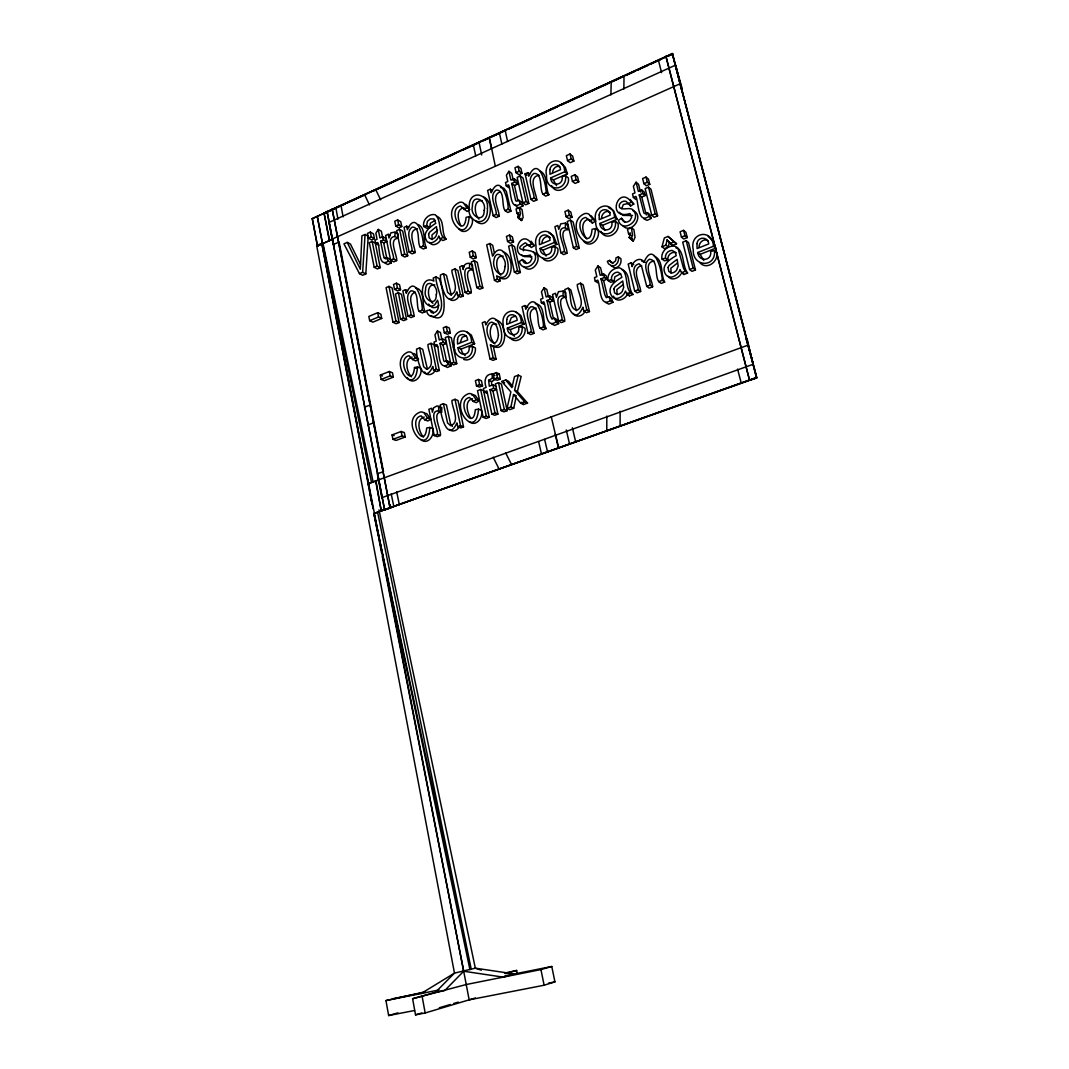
<?xml version="1.0" encoding="UTF-8"?>
<svg xmlns="http://www.w3.org/2000/svg" width="1069" height="1069" viewBox="0 0 1069 1069"><rect width="100%" height="100%" fill="white"/><g stroke="black" fill="none" stroke-linecap="round" stroke-linejoin="round"><path stroke-width="1.5" d="M697.83 252.471C698.351 261.905 712.168 261.491 710.644 251.469L714.493 250.614C716.11 268.292 692.204 267.13 693.273 249.638C689.144 232.601 712.368 227.764 713.477 246.258L715.722 248.168L700.128 254.355L697.83 252.471L713.477 246.258M429.685 227.51L426.678 228.218L423.645 226.414C422.482 220 428.682 213.279 435.163 214.722C441.457 220.147 438.37 230.837 443.101 237.425L446.094 239.202L442.954 240.552L439.974 238.775L438.718 235.942C437.568 241.447 428.348 246.511 425.89 239.322C422.696 231.666 430.486 226.882 435.778 223.274L433.947 218.891L430.246 218.958L427.373 221.363L426.665 225.706L429.685 227.51L430.393 223.18L435.297 220.281M606.831 416.082L606.764 430.927M610.907 94.914L611.201 81.966M620.14 411.298L620.087 426.197M623.868 89.034L624.015 75.939L499.383 132.984L501.882 144.074M599.909 223.448C600.31 232.601 613.392 231.853 611.896 222.365L615.503 221.497C617.04 238.307 594.511 237.772 595.674 220.748C591.812 204.673 613.633 199.302 614.595 217.314L617.12 219.265L602.475 225.372L599.909 223.448L614.595 217.314M334.089 245.122L333.541 243.211M540.072 248.422C540.339 257.415 553.074 256.787 551.617 247.46L555.092 246.632C556.535 263.188 534.7 262.44 536.01 245.736C532.309 229.942 553.475 224.744 554.236 242.503L556.936 244.333L542.811 250.213L540.072 248.422L554.236 242.503M550.615 177.922C551.003 186.915 563.644 185.806 562.16 176.679L565.635 175.784C567.158 191.966 545.404 192.139 546.54 175.356C542.838 159.949 563.844 153.989 564.779 171.721L567.439 173.793L553.314 179.966L550.615 177.922L564.779 171.721M507.361 328.13C507.468 337.069 520.162 336.962 518.746 327.475L522.166 326.74C523.516 343.577 501.869 341.813 503.365 325.323C499.757 309.235 520.817 304.892 521.338 322.584L524.157 324.121L510.22 329.64L507.361 328.13L521.338 322.584M471.643 342.321L458.093 347.706C458.093 356.512 470.494 356.485 469.117 347.131L472.431 346.436C473.701 363.059 452.628 361.135 454.231 344.913C450.744 329.052 471.269 324.842 471.643 342.321L474.596 343.764L471.349 335.078L466.739 331.938M567.986 229.608L565.314 227.71L565.474 223.14L560.771 223.809L558.726 229.407L557.804 225.465L554.905 226.681L560.944 252.832L563.63 254.622L566.877 253.286C568.267 249.077 556.521 229.461 567.986 229.608L568.147 225.038L565.474 223.14M565.715 297.382L563.029 295.739L563.189 291.102L558.459 291.677L556.401 297.302L555.479 293.28L552.566 294.456L558.633 321.047L561.332 322.611L564.592 321.328C566.089 317.199 554.13 297.048 565.715 297.382L565.889 292.772L563.189 291.102M667.938 260.088L665.546 258.244C664.758 254.155 667.911 250.507 672.013 250.4L675.1 252.177L676.236 255.705C669.635 259.273 660.214 265.874 665.68 274.452C669.822 280.532 678.387 275.134 680.031 269.588L681.594 272.689L683.933 274.492L687.594 273.049C681.675 265.139 685.122 251.362 675.287 246.364C668.152 244.654 660.442 251.562 662.005 258.992L664.397 260.823L667.938 260.088C667.163 255.999 670.29 252.378 674.379 252.271L676.33 252.778M620.341 273.878L614.795 276.911L614.074 281.548L611.521 279.824C610.787 275.829 613.78 272.221 617.802 272.114L620.782 273.905L621.864 277.379C615.37 280.893 606.337 287.401 611.575 295.806C615.53 301.832 623.922 296.514 625.472 291.102L626.955 294.175L629.467 295.872L633.022 294.469C627.009 287.695 631.472 272.996 621.931 269.588M472.378 269.709L472.565 265.259C468.73 260.97 462.65 264.11 463.238 269.575L462.409 265.713L459.67 266.876L465.122 292.438L468.062 294.055L471.135 292.786C472.645 288.75 461.461 269.602 472.378 269.709C458.441 261.09 468.008 288.149 468.195 291.169L471.135 292.786M469.451 268.012L469.638 263.562M441.631 412.126L438.584 410.924L438.798 406.407L436.994 405.926L433.6 407.797L432.424 412.206L431.609 408.238L428.883 409.28L434.214 435.551L437.288 436.66L440.321 435.524C442.072 431.689 430.647 411.645 441.631 412.126L441.831 407.61L438.798 406.407M397.975 238.227L394.875 236.476L395.089 232.16L390.907 232.775L388.996 238.053L388.234 234.325L385.628 235.474L390.613 260.168L393.726 261.838L396.639 260.582C397.508 255.758 387.994 239.015 397.975 238.227L398.189 233.924L395.089 232.16M359.478 273.664L362.632 272.288L365.063 234.458L368.217 236.196L365.812 273.905L362.658 275.267L359.478 273.664L343.951 243.852L347.238 242.382L350.445 244.079L360.494 264.404M491.673 385.081L491.566 381.593L495.308 379.495L492.395 378.172L488.653 380.283L489.281 386.23L492.903 384.84L495.802 386.15M699.073 247.033C698.765 242.436 704.324 237.572 708.333 241.18M601.553 218.317C601.299 214.027 606.43 209.136 610.265 212.597M541.956 243.264C541.702 239.122 546.673 234.245 550.375 237.706M552.446 173.098C552.419 169.463 555.88 164.96 559.782 166.657M509.405 322.638L511.343 317.6L515.552 316.063M460.311 342.214L462.209 337.256L466.298 335.76M661.965 246.765L665.934 245.162L667.029 239.95L672.615 245.322L676.543 243.745L668.045 236.449L664.343 237.946L661.965 246.765L664.37 248.649L668.325 247.059L669.408 241.848M512.813 386.43L508.577 381.286L505.717 379.949L501.749 381.473L510.875 391.882L507.027 408.411L510.888 406.968L513.534 394.514L516.38 395.797M507.027 408.411L509.886 409.641L513.748 408.198L516.06 397.347M527.538 403.066L524.705 401.81L514.563 390.225L518.318 375.139L521.151 376.488L517.409 391.521L527.538 403.066L523.596 404.536L520.763 403.28L513.534 394.514M627.997 292.799C626.514 298.973 616.319 303.783 613.459 296.153M459.055 295.752C457.839 299.547 452.575 302.22 449.394 299.079M435.11 370.115C433.894 374.604 426.945 376.702 424.674 371.972M459.189 426.437C457.96 430.339 452.468 432.731 449.408 429.404M584.81 311.279C583.38 316.036 576.004 318.281 573.345 313.431M382.782 238.307L381.352 231.185L378.226 229.421L375.86 233.189L377.076 239.256L374.965 240.191L375.62 243.425L378.76 245.135M517.73 217.328L518.652 212.744L517.035 213.439L516.046 209.016L519.28 207.613L522.06 209.537L523.142 217.395L521.659 220.548L517.73 217.328L521.659 220.548M513.387 180.674L511.73 173.338L508.924 171.294L506.399 175.236L507.802 181.503L505.517 182.505L506.265 185.846L509.085 187.837M520.509 219.212L521.111 218.29M441.978 339.929L440.428 332.459L437.408 331.002L434.949 334.824L436.259 341.198L434.041 342.093L434.749 345.487L437.782 346.904M518.866 218.664L520.483 213.747L519.28 207.613M548.557 297.129L546.82 289.472L544.081 287.802L541.475 291.784L542.958 298.318L540.593 299.267L541.382 302.741L544.134 304.358M640.451 191.979L638.54 184.309L636.082 182.211L633.382 186.327L634.999 192.888L632.514 193.93L633.382 197.431L635.855 199.462M602.408 275.495L600.564 267.744L597.972 265.967L595.299 270.029L596.876 276.644L594.431 277.619L595.259 281.147L597.865 282.871M629.213 237.532L630.376 232.989L628.559 233.723L627.49 229.327L631.418 227.71L633.904 229.635L635.039 237.385L633.236 241.113L629.213 237.532L633.236 241.113M630.75 239.229L632.554 235.487L631.418 227.71M631.712 239.416L632.354 238.494M440.441 240.137C438.584 243.959 432.103 247.006 429.484 242.316M680.953 274.011C678.588 278.354 671.252 281.307 668.072 276.243M421.079 993.555L454.472 973.124L316.665 245.576L321.756 243.291L463.692 971.24L444.784 990.509L435.364 992.393L454.472 973.124L475.331 968.18L514.403 973.966L503.165 977.133L463.692 971.24L382.221 556.054M438.851 305.2L437.702 306.349A7.189 5.933 -65.2 0 1 432.905 307.538L431.355 306.897M437.622 230.142L431.97 234.953L432.197 239.603M464.12 209.564L466.939 207.627L469.866 209.511L467.046 211.448L460.418 205.983C446.374 209.27 463.866 240.953 466.084 217.368L469.197 216.593L472.11 218.464C474.596 226.027 464.948 236.583 458.641 228.672M623.174 284.554L616.826 289.605L617.174 294.616M677.372 263.068L670.824 268.239L671.198 273.317M526.148 263.402L525.133 261.304L522.34 259.553L519.36 261.544C522.647 274.118 540.353 262.934 534.326 253.193C531.333 247.955 509.833 252.351 525.307 242.783L531.427 247.527L534.393 245.643L531.079 241.18M589.821 221.176L592.867 219.158L595.46 221.096L592.413 223.1L585.732 217.408C570.458 220.775 589.968 254.088 592.052 229.341L595.446 228.552L598.039 230.463C600.805 238.721 590.155 249.331 583.474 241.073M625.151 222.365L621.543 218.276L618.39 220.348C622.038 233.149 640.598 221.711 634.238 211.555C631.472 205.529 623.401 211.261 619.566 207.466C617.802 203.778 622.626 200.117 626.046 201.333L630.616 205.983L633.77 204.019L630.189 199.489M412.621 359.545L415.387 357.741L418.473 359.104L415.707 360.908L412.621 359.545L409.013 355.736C395.223 358.569 412.18 391.094 414.505 367.536L417.551 366.921L420.638 368.257C423.204 375.86 413.342 386.27 407.409 377.878M528.661 245.723L531.64 243.826L534.393 245.643M424.794 419.836L427.6 418.046L430.673 419.208L427.881 420.986L424.794 419.836L421.133 415.881C407.142 418.554 424.38 451.826 426.718 427.988L429.805 427.44L432.878 428.562C434.856 435.324 427.747 445.466 420.825 439.64M473.3 401.45L476.186 399.632L479.139 400.875L476.253 402.692L473.3 401.45L469.505 397.468C455.087 400.234 473.046 433.934 475.317 409.708L478.511 409.133L481.464 410.336C483.522 417.298 476.146 427.493 469.077 421.64M628.131 203.979L631.285 202.001L633.77 204.019M385.04 263.108L387.793 264.564L391.334 262.827L388.207 261.157C377.865 268.279 380.297 246.538 377.731 242.489L375.62 243.425M515.458 204.553L516.942 207.172L519.187 207.747L523.035 205.876L520.256 203.938C509.419 211.649 511.209 189.28 508.563 184.83L506.265 185.846M643.819 218.824L647.133 220.348L651.302 218.397L648.87 216.419C637.351 224.503 638.727 201.279 635.855 196.375L633.382 197.431M444.504 365.865L447.417 367.482L451.145 365.798L448.125 364.449C437.168 371.451 439.813 348.922 436.967 344.592L434.749 345.487M391.334 262.827L390.172 259.313L387.045 257.629L384.76 258.471L383.477 255.638L380.591 241.233L383.49 239.95L386.617 241.674L383.718 242.957L380.591 241.233M551.537 323.773L554.677 325.39L558.646 323.613L555.933 322.05C544.535 329.533 546.673 306.442 543.747 301.792L541.382 302.741M605.629 302.5L608.876 304.13L612.978 302.286L610.412 300.63C598.814 308.34 600.671 284.982 597.705 280.172L595.259 281.147M523.035 205.876L521.725 202.255L518.933 200.304L516.447 201.239L515.712 200.625L511.663 183.467L514.817 182.077L517.61 184.082L514.47 185.458L511.663 183.467M651.302 218.397L649.818 214.615L647.386 212.624L644.687 213.573L643.872 212.945L639.235 194.959L642.656 193.516L645.101 195.574L641.694 197.003L639.235 194.959M451.145 365.798L449.889 362.097L446.882 360.734L444.477 361.522L443.769 360.868L439.974 343.39L443.02 342.174L446.04 343.59L445.332 340.209L442.312 338.766L439.265 339.995L437.408 331.002M448.592 362.792L449.889 362.097M558.646 323.613L557.27 319.818L554.557 318.241L551.978 319.096L550.482 316.023L546.967 300.509L550.214 299.2L552.954 300.83L549.693 302.126L546.967 300.509M555.893 320.553L557.27 319.818M612.978 302.286L611.535 298.438L608.969 296.768L606.31 297.65L604.747 294.55L601.019 278.835L604.386 277.486L606.965 279.223L603.611 280.572L601.019 278.835M713.451 210.179L712.943 210.125M675.755 66.091L681.915 87.591L681.701 89.609M333.528 244.427L339.114 242.062L383.49 471.589L377.33 473.808L381.833 497.7L753.271 364.235L745.962 338.405M681.407 89.302L675.661 65.075L329.038 222.419L333.261 244.627M333.087 239.269L329.279 240.391L324.027 213.025L672.321 53.57L756.438 377.664L373.883 513.548L378.373 536.438M332.392 239.215L317.386 245.937L312.215 218.664L672.481 53.744M312.215 218.664L498.047 133.759M625.619 75.364L672.588 53.864L756.785 377.892L749.877 380.243M324.629 213.359L333.074 209.644M334.437 208.869L344.966 204.045M347.973 202.669L366.039 194.411M373.562 190.963L433.76 163.41M436.767 162.034L454.833 153.776M462.356 150.328L480.409 142.07M483.429 140.694L489.442 137.928L495.268 165.989M490.952 137.246L506.091 130.311M509.111 128.935L531.814 118.552M534.834 117.162L557.524 106.78M560.557 105.39L583.246 95.007M586.28 93.618L608.969 83.235M612.002 81.845L622.586 76.995M625.619 75.618L634.692 71.463M637.725 70.073L648.308 65.236M651.342 63.846L660.415 59.69M667.724 56.35L672.855 54.158L672.214 53.45L756.785 377.892M329.279 240.391L680.418 83.636M318.803 245.442L332.553 239.282M365.063 234.458L361.923 235.848L360.32 269.241L347.238 242.382M370.328 232.107L367.469 233.389L368.417 238.146L371.571 239.87L374.431 238.614L373.482 233.857L370.328 232.107L371.277 236.877L374.431 238.614M397.681 219.933L394.768 221.23L395.744 226.027L398.844 227.804L401.744 226.521L400.768 221.737L397.681 219.933L398.657 224.731L401.744 226.521M518.091 166.35L514.964 167.739L516.073 172.67L518.866 174.715L521.993 173.325L520.87 168.408L518.091 166.35L519.213 171.281L521.993 173.325M368.417 238.146L371.277 236.877M395.744 226.027L398.657 224.731M516.073 172.67L519.213 171.281M372.172 241.42L369.313 242.69L374.203 267.277L377.357 268.92L380.23 267.678L375.326 243.144L372.172 241.42L377.076 266.034L380.23 267.678M386.617 241.674L385.962 238.454L382.836 236.703L379.936 237.986L378.226 229.421M399.592 229.314L396.679 230.597L401.717 255.357L404.804 257.041L407.73 255.785L402.679 231.078L399.592 229.314L404.657 254.088L407.73 255.785M408.719 227.376L406.674 226.174L404.042 227.336L409.133 252.15L412.193 253.847L415.133 252.578C415.106 246.698 406.434 230.276 417.458 228.739M492.301 190.496L490.39 189.186L487.624 190.416L493.21 215.711L496.056 217.595L499.156 216.245C499.263 209.444 490.27 195.694 500.292 191.698M517.61 184.082L516.848 180.755L514.055 178.737L510.915 180.126L508.924 171.294M520.282 175.984L517.142 177.374L522.915 202.843L525.681 204.78L528.834 203.417L523.062 178.015L520.282 175.984L526.068 201.466L528.834 203.417M539.043 175.303C527.338 176.799 536.451 193.863 536.812 199.97L533.645 201.333L530.892 199.382L525.079 173.873L527.912 172.617L529.756 173.98M570.044 154.003L566.356 155.633L567.532 160.577L570.178 162.702L573.853 161.085L572.69 156.141L570.044 154.003L571.22 158.96L573.853 161.085M567.532 160.577L571.22 158.96M574.962 174.781L571.26 176.385L572.436 181.383L575.082 183.427L578.77 181.824L577.594 176.853L574.962 174.781L576.151 179.766L578.77 181.824M374.203 267.277L377.076 266.034M390.613 260.168L393.526 258.912L396.639 260.582M401.717 255.357L404.657 254.088M409.133 252.15L412.073 250.868L415.133 252.578M420.331 247.286L423.297 246.004L426.331 247.741L423.377 249.024L420.331 247.286C416.75 242.69 420.892 226.828 412.206 227.096C404.416 232.628 412.367 243.799 412.073 250.868M439.974 238.775L443.101 237.425M493.21 215.711L496.31 214.361L499.156 216.245M505.009 210.593L508.136 209.243L510.955 211.154L507.842 212.504L505.009 210.593C501.281 205.916 505.263 189.534 496.243 190.055C488.119 195.68 496.484 207.159 496.31 214.361M522.915 202.843L526.068 201.466M530.892 199.382L534.072 198.006L536.812 199.97M542.972 194.144L546.179 192.754L548.891 194.745L545.698 196.135L542.972 194.144C539.177 189.427 543.092 172.804 533.912 173.445C525.627 179.111 534.179 190.736 534.072 198.006M572.436 181.383L576.151 179.766M712.649 209.858L712.448 209.671M388.996 286.385L386.083 287.628L393.004 322.25L396.131 323.72L399.071 322.517L392.123 287.962L388.996 286.385L395.944 321.047L399.071 322.517M396.465 283.205L393.539 284.461L394.514 289.325L397.628 290.902L400.554 289.672L399.565 284.808L396.465 283.205L397.441 288.095L400.554 289.672M472.284 250.961L469.224 252.271L470.293 257.228L473.22 258.952L476.28 257.669L475.197 252.712L472.284 250.961L473.353 255.932L476.28 257.669M494.399 253.166L492.675 245.295L489.802 243.518L486.702 244.828L494.466 280.319L497.339 281.975L500.225 280.786L499.517 277.552C513.654 285.517 515.017 255.144 503.125 251.923M509.592 235.1L506.452 236.436L507.561 241.447L510.394 243.251L513.521 241.915L512.398 236.93L509.592 235.1L510.701 240.111L513.521 241.915M568.173 210.192L564.926 211.568L566.102 216.646L568.775 218.57L572.009 217.194L570.833 212.13L568.173 210.192L569.363 215.27L572.009 217.194M646.037 177.08L642.629 178.523L643.912 183.681L646.344 185.779L649.752 184.336L648.469 179.191L646.037 177.08L647.32 182.238L649.752 184.336M394.514 289.325L397.441 288.095M470.293 257.228L473.353 255.932M507.561 241.447L510.701 240.111M566.102 216.646L569.363 215.27M643.912 183.681L647.32 182.238M398.376 292.732L395.45 293.975L400.514 319.15L403.628 320.633L406.567 319.417L401.49 294.309L398.376 292.732L403.467 317.934L406.567 319.417M407.57 290.781L405.498 289.739L402.853 290.848L407.97 316.077L411.057 317.573L414.01 316.344C414.371 309.636 405.565 296.019 415.28 292.091M435.978 276.871L433.212 278.034L433.854 281.094C420.157 273.784 418.62 302.26 429.872 305.988A7.202 5.946 -65.2 0 0 434.669 304.812L437.528 300.229C439.265 304.705 439.052 312.322 432.851 312.816L431.341 312.455L429.738 310.037L426.691 310.625C426.852 314.954 431.422 318.148 435.404 315.983C449.234 307.792 435.39 288.229 435.978 276.871L438.998 278.515C441.925 283.272 452.347 328.597 430.914 315.555M443.475 273.704L440.468 274.987C439.586 283.165 447.684 312.789 456.824 291.784L457.626 295.538L460.592 297.129L463.318 296.006L457.893 270.551L454.94 268.88L451.893 270.15C451.693 276.764 460.659 291.209 450.557 294.777L447.59 292.291L443.475 273.704L446.468 275.361L451.345 295.218M474.382 260.662L471.309 261.958L476.827 287.601L479.754 289.231L482.827 287.962L477.295 262.386L474.382 260.662L479.928 286.318L482.827 287.962M511.77 244.895L508.63 246.217L514.376 272.074L517.196 273.784L520.349 272.488L514.59 246.685L511.77 244.895L517.543 270.778L520.349 272.488M570.499 220.107L567.238 221.483L573.358 247.701L576.004 249.518L579.278 248.168L573.144 222.018L570.499 220.107L576.632 246.338L579.278 248.168M645.101 195.574L644.233 192.086L641.788 190.015L638.367 191.458L636.082 182.211M648.549 187.169L645.128 188.612L651.756 215.283L654.188 217.274L657.609 215.858L650.968 189.253L648.549 187.169L655.19 213.867L657.609 215.858M377.718 312.709L368.832 316.424L369.674 320.687L372.854 322.143L381.713 318.455L380.871 314.192L377.718 312.709L378.56 316.972L381.713 318.455M369.674 320.687L378.56 316.972M393.004 322.25L395.944 321.047M400.514 319.15L403.467 317.934M407.97 316.077L410.924 314.847L414.01 316.344M410.924 314.847C411.284 307.712 403.187 296.354 411.057 290.781C419.836 290.755 415.587 306.669 419.235 311.413L422.215 310.184L425.275 311.707C421.386 305.493 425.662 289.245 415.56 287.989M457.626 295.538L460.351 294.416L463.318 296.006M465.122 292.438L468.195 291.169M476.827 287.601L479.928 286.318M494.466 280.319L497.366 279.116L500.225 280.786M514.376 272.074L517.543 270.778M560.944 252.832L564.191 251.482L566.877 253.286M573.358 247.701L576.632 246.338M651.756 215.283L655.19 213.867M425.275 311.707L422.295 312.936L419.235 311.413M446.294 326.526L443.261 327.755L444.303 332.78L447.323 334.236L450.343 333.02L449.301 328.009L446.294 326.526L447.35 331.55L450.343 333.02M609.597 260.408L607.312 261.33L608.542 263.909L612.149 266.087C616.8 266.034 619.285 261.023 618.35 256.867L616.038 257.803L615.624 260.809L613.539 262.546L611.254 262.546L609.597 260.408L612.898 263.535M683.585 230.369L680.098 231.786L681.434 237.091L683.772 239.015L687.26 237.599L685.924 232.32L683.585 230.369L684.935 235.674L687.26 237.599M444.303 332.78L447.35 331.55M681.434 237.091L684.935 235.674M667.029 239.95L670.236 243.438L674.178 241.848L676.543 243.745M419.623 347.893L416.629 349.095C415.747 356.752 423.524 387.499 432.798 366.413L433.586 370.221L436.633 371.558L439.332 370.489L434.027 344.739L430.981 343.323L427.974 344.539C427.627 351.126 436.7 365.772 426.584 369.259L423.645 366.694L419.623 347.893L422.696 349.282L427.466 369.393M448.352 336.347L445.305 337.563L450.704 363.487L453.71 364.85L456.757 363.647L451.345 337.791L448.352 336.347L453.764 362.284L456.757 363.647M527.752 307.15L524.946 305.547L522.073 306.709L527.952 333.114L530.745 334.61L533.952 333.354C533.778 327.274 524.211 309.422 536.21 308.193M552.954 300.83L552.152 297.356L549.426 295.712L546.165 297.022L544.081 287.802M568.147 288.189L564.873 289.512C564.606 298.304 572.85 329.239 582.939 307.177L583.861 311.132L586.493 312.736L589.46 311.573L583.22 284.888L580.587 283.191L577.287 284.514C577.153 291.944 586.186 304.291 577.554 309.997C568.12 310.157 572.102 293.4 568.147 288.189L570.819 289.873L576.378 310.678M606.965 279.223L606.123 275.708L603.544 273.958L600.19 275.308L597.972 265.967M633.703 264.644L631.204 262.84L628.171 264.056L634.732 291.129L637.218 292.826L640.625 291.49C640.759 284.848 630.403 268.68 641.56 265.58M686.218 240.725L682.703 242.142L689.625 269.535L691.95 271.352L695.465 269.963L688.543 242.65L686.218 240.725L693.153 268.145L695.465 269.963M439.974 343.39L442.994 344.806L446.04 343.59M380.323 375.072L389.33 371.491L392.483 372.8L393.339 377.13L384.359 380.698L381.179 379.428L380.323 375.072L382.448 375.941M381.179 379.428L390.198 375.847L393.339 377.13M458.093 347.706L461.073 349.122L474.596 343.764M433.586 370.221L436.286 369.152L439.332 370.489M450.704 363.487L453.764 362.284M527.952 333.114L531.159 331.844L533.952 333.354M540.166 328.303L543.399 327.034L546.152 328.571L542.932 329.84L540.166 328.303C536.237 323.279 540.393 306.536 531.012 306.683C522.527 312.415 531.44 324.442 531.159 331.844M558.633 321.047L561.893 319.765L564.592 321.328M583.861 311.132L586.828 309.957L589.46 311.573M626.955 294.175L630.523 292.772L633.022 294.469M634.732 291.129L638.153 289.779L640.625 291.49M646.745 286.398L650.193 285.035L652.638 286.773L649.204 288.122L646.745 286.398L641.56 266.141L639.088 263.776C627.891 266.903 638.287 283.111 638.153 289.779M658.811 281.655L662.259 280.292L664.677 282.056L661.23 283.405L658.811 281.655C654.495 276.497 658.678 259.46 649.324 259.259C640.745 265.232 650.326 277.379 650.193 285.035M681.594 272.689L685.256 271.245L687.594 273.049M689.625 269.535L693.153 268.145M365.09 407.075L364.342 407.182L370.609 404.924M490.404 344.926C511.904 354.654 498.221 299.681 485.807 324.963L485.072 321.582L482.239 322.718L490.03 358.97L493.17 357.741L496.069 359.144L493.303 346.369L490.404 344.926L493.17 357.741M496.069 359.144L492.929 360.36L490.03 358.97M478.511 379.455L475.398 380.658L476.48 385.802L479.433 387.098L482.547 385.909L481.451 380.778L478.511 379.455L479.607 384.613L482.547 385.909M496.35 372.587L493.21 373.803L494.319 378.974L497.219 380.297L500.359 379.094L499.25 373.936L496.35 372.587L497.473 377.758L500.359 379.094M497.152 374.751L499.25 373.936M368.511 424.847L367.763 424.954L374.043 422.723M476.48 385.802L479.607 384.613M494.319 378.974L497.473 377.758M443.421 403.735L440.361 404.897C439.493 412.407 447.417 444.29 456.944 422.883L457.746 426.772L460.752 427.921L463.505 426.892L458.026 400.541L455.02 399.298L451.946 400.474C451.559 407.142 460.966 422.215 450.583 425.662L447.577 422.977L443.421 403.735L446.454 404.951L450.61 424.139L452.401 426.437M480.649 389.517L477.522 390.719L483.161 417.298L486.088 418.487L489.228 417.324L483.589 390.8L480.649 389.517L486.301 416.135L489.228 417.324M498.528 382.702L495.375 383.905L501.12 410.603L504.007 411.832L507.174 410.643L501.414 384.012L498.528 382.702L504.301 409.427L507.174 410.643M518.318 375.139L514.51 376.595L511.917 387.619L505.717 379.949M494.934 375.406L492.034 374.07C484.698 373.95 483.963 382.221 486.168 387.419L483.402 388.475L484.137 391.976L486.916 390.92L491.847 414.064L494.76 415.266L497.9 414.104L492.943 391.013L490.03 389.731L494.987 412.888L497.9 414.104M490.03 389.731L493.664 388.354L496.564 389.637L492.943 391.013M392.056 434.909L401.182 431.462L404.323 432.571L405.204 437.007L396.091 440.428L392.924 439.346L392.056 434.909L394.167 435.644M392.924 439.346L402.064 435.911L405.204 437.007M753.204 364.863L747.485 340.476L746.91 338.405L746.242 338.606M434.214 435.551L437.261 434.415L440.321 435.524M457.746 426.772L460.512 425.743L463.505 426.892M483.161 417.298L486.301 416.135M491.847 414.064L494.987 412.888M501.12 410.603L504.301 409.427M520.763 403.28L524.705 401.81M379.375 479.807L368.337 483.696L373.134 508.871M375.994 481.05L381.139 510.835L756.291 377.557M469.932 969.61L373.883 513.548L756.692 377.825M390.132 504.595L390.76 507.882L385.147 509.779M463.692 971.24L469.157 999.849L544.121 985.23L554.931 981.89L551.778 966.483L504.862 975.863M438.45 991.524L412.607 998.727L415.534 1014.842L425.168 1012.971L475.384 997.992M415.534 1014.842L421.867 1012.958M439.292 1007.773L450.383 1004.486M453.55 1003.537L458.294 1002.121M425.262 991.805L385.962 1000.571L388.635 1015.55L397.949 1012.851M412.607 998.727L466.231 984.522L540.941 969.583L551.778 966.483M504.621 973.111L516.634 970.452L517.262 973.645M505.597 973.538L516.634 970.452M528.086 244.601L523.503 247.3L523.382 250.787M423.645 226.414L426.665 225.706M662.005 258.992L665.546 258.244M630.523 292.772C624.496 285.971 628.973 271.232 619.392 267.811C612.791 267.691 606.778 273.771 608.087 280.519L611.521 279.824M614.074 281.548L610.653 282.256L608.087 280.519M392.617 998.753L424.38 992.406M385.962 1000.571L439.025 989.961M548.477 983.146L554.931 981.89M388.635 1015.55L414.545 1010.499M412.113 357.099C403.935 359.237 406.741 372.279 411.405 376.796M438.424 407.369L440.04 407.142M472.471 398.724C464.053 400.648 467.206 413.102 470.854 418.22M424.219 417.044C415.854 419.128 418.861 432.451 423.524 437.047M500.546 187.543L502.123 187.516M632.501 215.51L623.027 215.403L619.298 212.33M535.288 303.703C546.085 304.865 541.983 321.996 546.152 328.571M531.908 256.774L524.224 256.587L521.632 254.983M641.734 261.09L645.182 262.373M654.001 260.996C642.001 262.707 652.451 280.399 652.638 286.773M565.314 227.71C553.822 227.59 565.595 247.26 564.191 251.482M394.875 236.476C384.867 237.278 394.408 254.075 393.526 258.912M566.223 224.677L568.147 225.038M563.029 295.739C551.404 295.418 563.403 315.622 561.893 319.765M628.532 203.351L623.307 204.567L621.77 208.682M675.996 247.901L677.652 248.249L678.454 249.812L683.545 268.306L685.256 271.245M654.348 256.306C663.876 259.914 660.321 274.853 664.677 282.056M436.767 216.259C445.265 219.573 440.829 232.895 446.094 239.202M495.481 319.912C508.269 321.702 507.828 353.358 493.303 346.369M438.584 410.924C427.573 410.456 439.025 430.553 437.261 434.415M390.76 507.882L390.011 504.675M393.82 506.559L391.227 493.865M608.395 207.506L613.472 210.513L617.12 219.265M399.325 504.608L396.706 491.9M539.751 170.933C548.397 174.434 545.016 187.984 548.891 194.745M548.611 232.681L553.475 235.688L556.936 244.333M589.861 219.8L588.338 219.345C579.719 221.377 582.672 233.991 586.841 239.042M463.692 359.425C470.614 362.097 476.28 354.24 475.371 347.866L472.431 346.436M632.875 210.633C645.235 215.069 631.405 235.38 622.733 225.612M418.179 224.517C426.264 228.272 422.749 241.1 426.331 247.741M464.734 208.308L463.358 207.88C455.648 209.751 458.133 220.521 460.873 225.653M515.98 312.188L520.763 315.342L524.157 324.121M482.346 200.678C472.859 199.315 474.195 214.508 478.965 219.132M533.511 252.07C545.07 256.453 532.068 276.109 523.85 266.542M481.304 970.198L475.331 968.18L378.987 509.846M499.143 469.157L493.183 457.238M511.623 464.721L505.61 452.762M541.502 454.111L538.629 441.591M547.542 451.96L544.642 439.426M434.909 284.902C425.703 283.552 427.627 299.52 432.878 303.302M503.205 256.213C493.744 254.783 496.163 271.152 500.813 275.187M558.713 448.138L551.216 416.629M569.577 444.143L566.263 429.965M575.697 441.965L572.383 427.76M414.505 367.536L416.563 368.417M510.888 406.968L513.748 408.198M484.137 391.976L487.063 393.245M496.631 324.254L494.64 323.707A3.768 3.18 -64.4 0 0 491.9 325.35C488.814 331.056 490.083 339.514 494.84 343.911M488.653 380.283L491.566 381.593M514.563 390.225L517.409 391.521M501.749 381.473L504.635 382.796M429.738 310.037L432.771 311.573L433.466 313.097M362.632 272.288L365.812 273.905M316.665 245.576L318.014 246.258M384.092 257.883L386.176 258.992M522.166 326.74L524.973 328.263C526.843 336.441 515.859 345.407 509.86 337.483M324.027 213.025L329.653 240.578M335.907 207.974L337.938 219.185M388.234 234.325L390.319 235.487M341.038 205.622L343.096 216.847M462.409 265.713L464.374 266.849M708.199 236.396L713.197 241.153L715.722 248.168M560.811 162.902L565.247 167.258L567.439 173.793M483.549 196.91C496.15 202.375 489.829 232.28 475.758 221.216M364.649 194.812L369.486 204.887M375.767 189.721L380.658 199.823M514.456 336.254L511.57 333.247L510.22 329.64M741.258 383.156L737.57 369.099M465.149 355.683L462.369 352.69L461.073 349.122M555.092 246.632L557.791 248.449C559.608 256.64 548.691 265.74 542.464 258.03M517.035 213.439L518.906 214.709M618.35 256.867L620.875 258.685C621.811 262.827 619.339 267.811 614.688 267.865L611.107 265.687M503.552 187.93L506.359 191.485L510.955 211.154M473.313 144.916L475.732 155.94M748.193 345.087L368.19 483.656L372.092 504.114M479.046 142.458L481.705 154.965M525.079 173.873L526.91 175.222M628.559 233.723L631.057 235.634M615.503 221.497L618.029 223.434C620.354 233.176 605.789 241.848 600.831 231.318M565.635 175.784L568.294 177.842C570.512 187.169 556.602 196.041 551.698 185.792M505.196 130.485L507.588 141.482M665.934 245.162L668.325 247.059M670.236 243.438L672.615 245.322M714.493 250.614L716.724 252.511C718.756 261.571 706.582 270.617 699.861 262.6M668.045 236.449L674.178 241.848M529.502 244.921L530.612 245.923M703.83 260.502L700.128 254.355M556.575 185.659L553.314 179.966M546.072 256.039L542.811 250.213M658.477 60.332L661.551 72.639M521.699 402.238L523.596 404.536M428.629 304.077L429.912 305.694M604.854 230.276L602.475 225.372M469.131 207.88L466.218 204.713A7.202 5.88 -61.4 0 0 465.028 204.246M683.091 273.103L683.933 274.492M628.666 294.496L629.467 295.872M591.237 221.042L592.413 223.1M629.735 204.353L630.616 205.983M621.543 218.276L622.652 220.414A5.238 4.463 -55.2 0 0 628.038 221.657L630.002 220.508L631.699 217.234L630.015 213.533C605.655 220.842 618.403 184.095 631.285 202.001M453.363 346.984L454.833 349.964M522.34 259.553L523.369 261.664A5.038 4.236 -60.7 0 0 528.42 262.947L530.264 261.852L531.894 258.685L530.331 255.05C507.294 261.745 519.815 226.254 531.64 243.826M595.46 221.096L591.424 216.045A7.563 6.387 -57.1 0 0 590.128 215.55M592.867 219.158L588.819 214.094A7.59 6.414 -57.2 0 0 584.676 213.613C561.359 223.662 593.295 262.76 595.446 228.552M466.939 207.627L463.291 202.803A7.229 5.893 -61.5 0 0 459.496 202.362C437.996 211.983 466.806 249.277 469.197 216.593M479.139 400.875L475.398 395.624A7.283 6.2 -68.3 0 0 471.523 394.902M476.186 399.632L472.445 394.367A7.309 6.214 -68.3 0 0 468.556 393.646C446.521 402.318 476.052 442.873 478.511 409.133M418.473 359.104L414.932 354.053A7.109 5.893 -68.1 0 0 413.77 353.518M415.387 357.741L411.832 352.676A7.136 5.906 -68.1 0 0 408.131 352.022C387.045 360.707 414.999 399.753 417.551 366.921M430.673 419.208L427.079 414.01A7.162 6.026 -70.3 0 0 424.647 413.195M427.6 418.046L423.992 412.821A7.189 6.04 -70.4 0 0 420.224 412.086C398.176 420.398 427.947 460.164 429.805 427.44M647.386 212.624L648.87 216.419M608.969 296.768L610.412 300.63M518.933 200.304L520.256 203.938M554.557 318.241L555.933 322.05M446.882 360.734L448.125 364.449M387.045 257.629L388.207 261.157M646.317 214.922L641.694 197.003M446.789 362.244L442.994 344.806M641.788 190.015L642.656 193.516M662.259 280.292C662.446 272.127 653.907 239.175 644.019 262.226C640.745 256.119 632.367 260.956 632.126 266.622L631.204 262.84M603.544 273.958L604.386 277.486M603.611 280.572L607.326 296.233M580.587 283.191L586.828 309.957M546.179 192.754C546.232 183.547 538.616 154.952 528.741 176.225L527.912 172.617M549.426 295.712L550.214 299.2M549.693 302.126L553.221 317.6M514.055 178.737L514.817 182.077M514.47 185.458L517.81 200.277M543.399 327.034C544.027 318.535 535.569 287.775 525.788 309.288L524.946 305.547M508.136 209.243C508.791 200.344 500.479 171.855 491.192 192.781L490.39 189.186M489.121 137.687L491.58 148.751M555.252 433.934L558.392 448.018M489.802 243.518L492.568 256.132C506.091 231.973 517.663 287.04 496.657 275.869L497.366 279.116M492.903 384.84L493.664 388.354M454.94 268.88L460.351 294.416M374.03 513.588L471.242 969.262L377.517 511.717M373.161 482.119L323.105 243.986L321.756 243.291L363.46 459.496M423.297 246.004C424.019 237.772 416.509 209.203 407.396 229.688L406.674 226.174M455.02 399.298L460.512 425.743M442.312 338.766L443.02 342.174M430.981 343.323L436.286 369.152M422.215 310.184C422.936 302.273 415.52 272.635 406.233 293.307L405.498 289.739M322.624 243.732L371.491 482.306M540.941 969.583L544.121 985.23M382.836 236.703L383.49 239.95M383.718 242.957L386.604 257.322M389.33 371.491L390.198 375.847M401.182 431.462L402.064 435.911M379.014 539.711L381.58 552.78M364.088 462.77L368.832 487.344M369.46 490.618L371.985 503.726M375.62 480.943L381.366 510.902M368.03 482.066L317.279 216.352L322.477 243.652M312.362 218.744L317.533 246.017M422.202 996.816L425.168 1012.971M492.034 374.07L492.395 378.172M487.411 208.736C488.426 229.194 465.696 223.154 469.197 205.662C469.772 188.972 489.402 193.489 487.411 208.736M498.461 335.172C495.842 354.681 481.852 331.938 489.001 323.84A3.782 3.194 -64.4 0 1 491.753 322.197C497.406 323.132 497.913 330.588 498.461 335.172M505.009 266.528C503.98 282.443 491.085 269.735 494.025 259.874C495.963 247.634 507.441 258.738 505.009 266.528M436.286 294.803C436.419 307.805 422.576 299.627 425.542 290.167C425.368 277.192 439.199 285.463 436.286 294.803M484.163 210.366C484.591 223.728 469.398 216.646 472.431 206.277C472.084 193.035 487.157 200.077 484.163 210.366M668.072 267.531L668.82 271.513L671.492 273.009A6.561 5.706 -54.3 0 0 676.664 270.016L678.174 265.9L677.145 259.326L669.074 265.486L668.072 267.531M613.913 288.991L614.622 292.933L617.201 294.416A6.427 5.559 -57.8 0 0 622.211 291.503L623.695 287.454L622.733 280.973L614.889 286.973L613.913 288.991M428.616 234.191L429.177 237.826L431.408 239.175A5.973 4.864 -63 0 0 435.845 236.383L437.208 232.588L436.473 226.588L429.511 232.294L428.616 234.191M696.988 243.558L697.055 248.569L708.747 243.906C708.132 236.449 697.763 236.369 696.988 243.558M599.188 214.869L599.215 219.693L610.185 215.096C609.691 207.854 599.856 208.027 599.188 214.869M539.431 239.964L539.417 244.721L550.014 240.284C549.653 233.176 540.059 233.256 539.431 239.964M549.96 169.557L549.96 174.26L560.544 169.624C560.076 162.501 550.548 162.969 549.96 169.557M506.759 319.631L506.733 324.401L517.182 320.232C516.982 313.19 507.414 312.829 506.759 319.631M457.545 339.314L457.505 344.018L467.634 339.982C467.527 333.047 458.173 332.606 457.545 339.314M384.546 509.632L327.061 211.488L384.546 509.632M390.025 507.681L332.178 209.15L390.025 507.681M749.476 379.976L665.92 56.323L749.476 379.976"/></g></svg>
